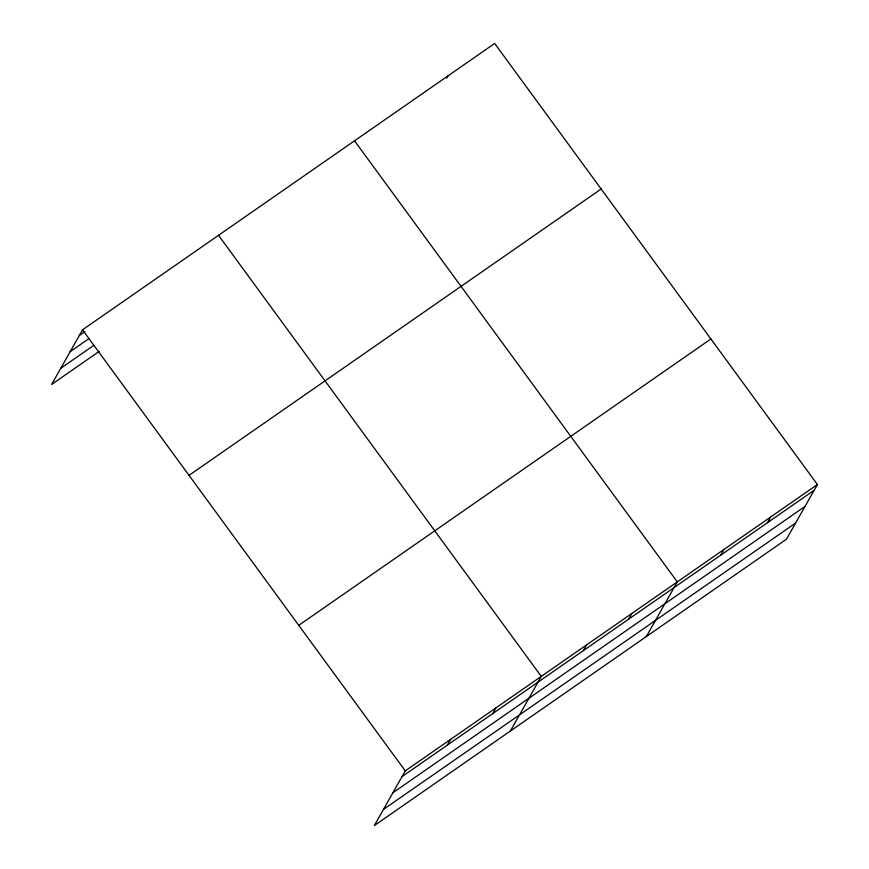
<?xml version="1.0" encoding="UTF-8"?>
<svg xmlns="http://www.w3.org/2000/svg" width="869" height="869" viewBox="0 0 869 869"><rect width="100%" height="100%" fill="white"/><g stroke="black" fill="none" stroke-linecap="round" stroke-linejoin="round"><path stroke-width="1.3" d="M817.403 484.533L405.269 770.89L374.343 825.55L786.478 539.193L817.403 484.533L494.657 43.45L82.522 329.807L51.597 384.467L99.142 351.434M446.655 78.199L447.948 75.907M447.361 745.113L450.609 739.389M492.701 713.623L495.938 707.887M510.342 731.057L541.268 676.386L218.532 235.314M583.371 650.62L586.608 644.896M628.7 619.119L631.937 613.395M646.351 636.553L677.277 581.893L354.53 140.811M720.738 555.172L723.986 549.436M767.446 522.714L770.694 516.99M79.285 335.532L84.814 331.697M70.15 351.684L88.942 338.628M60.732 368.326L93.906 345.275M189.029 475.365L601.163 189.007M298.762 625.332L710.896 338.975M402.032 776.614L814.155 490.257M392.897 792.767L805.02 506.41M383.479 809.397L795.613 523.04M82.522 329.807L405.269 770.89"/></g></svg>
